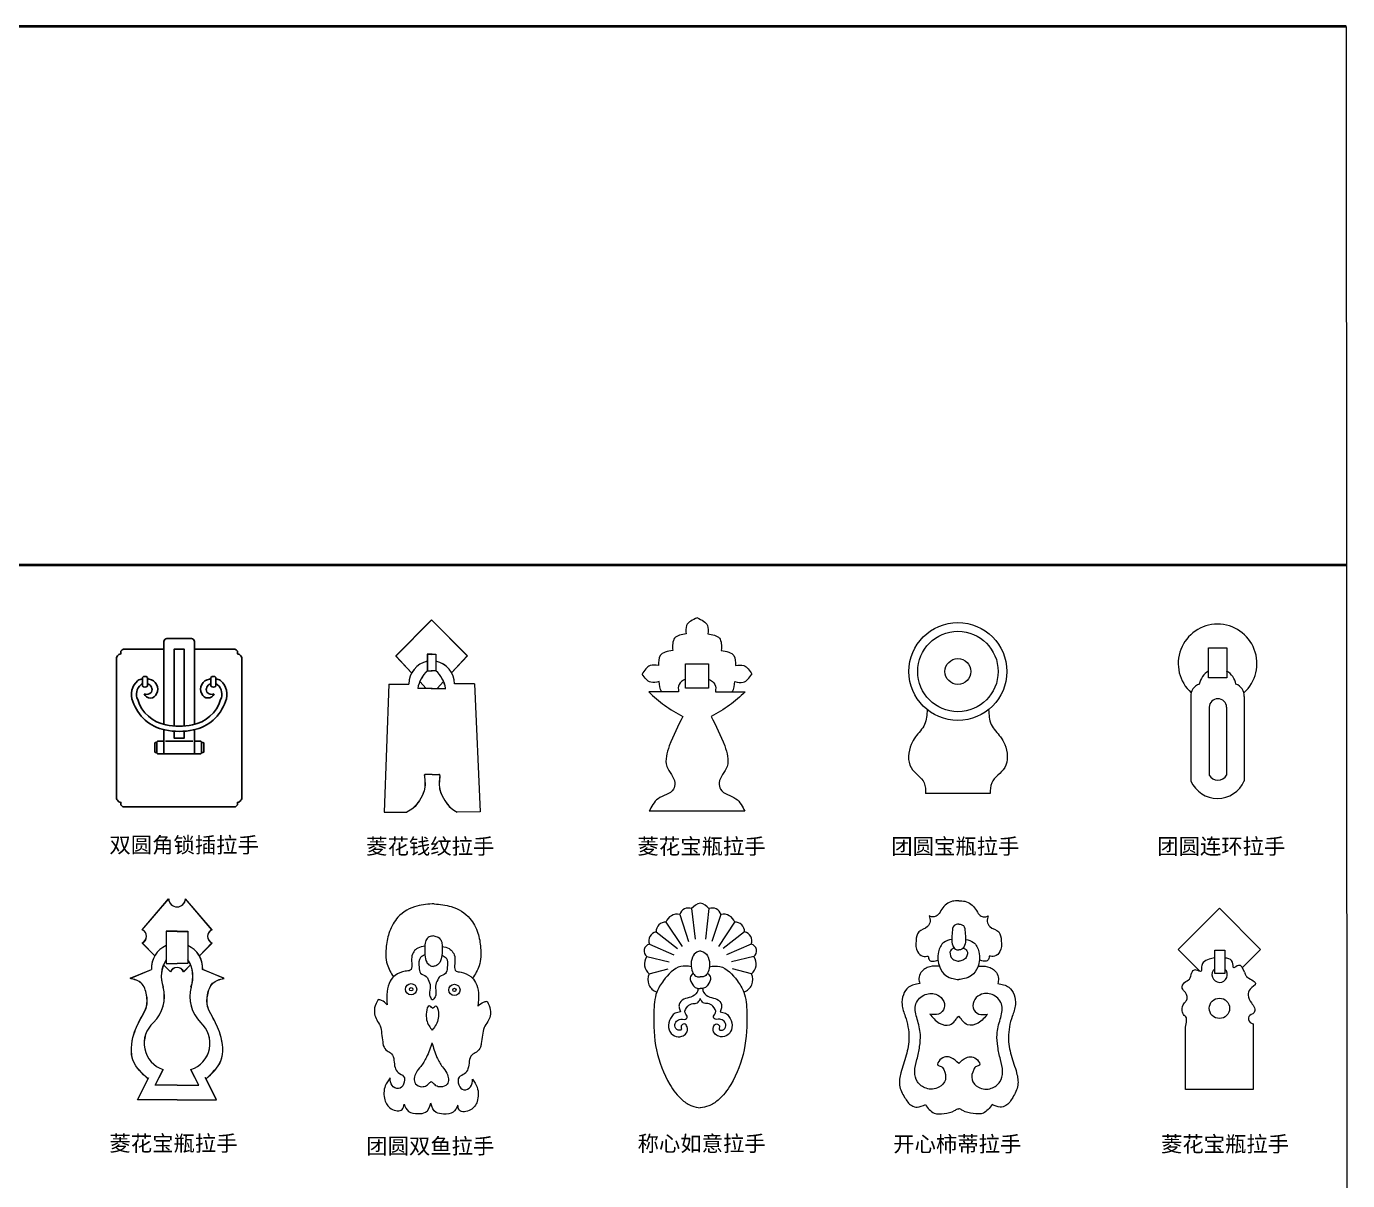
# Model space of a CAD drawing. Header units: millimetres. Extents: x -51923 to -51163, y -26833 to -26390.
# Drawn here: x -51416.6 to -51163.4, y -26610.8 to -26389.6 of the extents above; entities that cross this region are included whole.
import ezdxf

# ---------------------------------------------------------------- set-up
doc = ezdxf.new("R2010")
doc.units = ezdxf.units.MM
doc.header["$LTSCALE"] = 0.35
doc.styles.add('样式 1', font='simhei.ttf')

msp = doc.modelspace()

# ---------------------------------------------------------------- linework, layer by layer
at = {"lineweight": 40, "ltscale": 3}
for p, q in [((-51163.64, -26389.6), (-51923.06, -26389.6)), ((-51163.57, -26492.85), (-51669.97, -26492.85))]:
    msp.add_line(p, q, dxfattribs=at)
at = {"lineweight": 5}
msp.add_line((-51163.64, -26389.6), (-51163.36, -26832.91), dxfattribs=at)
at = {"lineweight": 13}
for p, q in [((-51345.77, -26510.26), (-51338.94, -26503.36)), ((-51345.76, -26510.28), (-51338.92, -26503.38)), ((-51332.06, -26510.22), (-51338.94, -26503.36)), ((-51332.04, -26510.23), (-51338.94, -26503.36)), ((-51342.73, -26513.52), (-51345.77, -26510.26)), ((-51342.71, -26513.54), (-51345.76, -26510.28)), ((-51339.73, -26509.94), (-51339.73, -26513.12)), ((-51338.81, -26509.94), (-51339.73, -26509.94)), ((-51339.71, -26509.96), (-51339.71, -26513.13)), ((-51338.8, -26509.96), (-51339.71, -26509.96)), ((-51339.02, -26509.94), (-51338.1, -26509.94)), ((-51339, -26509.96), (-51338.09, -26509.95)), ((-51338.1, -26509.94), (-51338.08, -26513.11)), ((-51338.09, -26509.95), (-51338.07, -26513.13)), ((-51335.08, -26513.49), (-51332.06, -26510.22)), ((-51335.07, -26513.51), (-51332.04, -26510.23)), ((-51339.73, -26513.12), (-51338.81, -26513.12)), ((-51339.71, -26513.13), (-51338.8, -26513.13)), ((-51338.08, -26513.11), (-51339, -26513.12)), ((-51338.07, -26513.13), (-51338.98, -26513.13)), ((-51347.1, -26515.65), (-51348, -26540.21)), ((-51347.08, -26515.67), (-51347.99, -26540.22)), ((-51347.1, -26515.65), (-51343.26, -26515.65)), ((-51347.08, -26515.67), (-51343.25, -26515.67)), ((-51338.81, -26516.48), (-51341.56, -26516.48)), ((-51338.8, -26516.5), (-51341.55, -26516.5)), ((-51339.96, -26516.48), (-51341.18, -26515.17)), ((-51339.94, -26516.5), (-51341.17, -26515.19)), ((-51338.98, -26516.49), (-51336.23, -26516.47)), ((-51338.96, -26516.5), (-51336.21, -26516.48)), ((-51337.83, -26516.48), (-51336.61, -26515.16)), ((-51337.82, -26516.49), (-51336.6, -26515.17)), ((-51330.7, -26515.6), (-51334.53, -26515.62)), ((-51330.68, -26515.62), (-51334.52, -26515.64)), ((-51330.7, -26515.6), (-51329.63, -26540.15)), ((-51330.68, -26515.62), (-51329.61, -26540.16)), ((-51193.38, -26518.07), (-51193.38, -26534.25)), ((-51183.18, -26518.07), (-51183.18, -26534.25)), ((-51189.89, -26520.09), (-51189.89, -26533.1)), ((-51186.54, -26520.09), (-51186.54, -26533.1)), ((-51338.81, -26532.97), (-51340.14, -26532.97)), ((-51338.8, -26532.98), (-51340.12, -26532.98)), ((-51338.81, -26532.97), (-51337.49, -26532.97)), ((-51338.8, -26532.98), (-51337.48, -26532.98)), ((-51231.84, -26536.65), (-51244.24, -26536.65)), ((-51278.88, -26540.05), (-51297.21, -26540.05)), ((-51348, -26540.21), (-51343.67, -26540.21)), ((-51347.99, -26540.22), (-51343.65, -26540.22)), ((-51329.63, -26540.15), (-51334.02, -26540.18)), ((-51329.61, -26540.16), (-51334, -26540.19)), ((-51394.39, -26562.74), (-51389.31, -26556.81)), ((-51394.38, -26562.75), (-51389.29, -26556.82)), ((-51381, -26562.74), (-51386.09, -26556.81)), ((-51380.99, -26562.75), (-51386.08, -26556.82)), ((-51291.36, -26559.81), (-51289.65, -26564.99)), ((-51289.07, -26558.68), (-51288.39, -26564.54)), ((-51285.75, -26558.68), (-51286.43, -26564.54)), ((-51283.46, -26559.81), (-51285.17, -26564.99)), ((-51187.93, -26558.6), (-51195.85, -26566.51)), ((-51180.02, -26566.51), (-51187.93, -26558.6)), ((-51293.99, -26561.31), (-51290.88, -26565.99)), ((-51280.83, -26561.31), (-51283.94, -26565.99)), ((-51391.98, -26567.75), (-51394.39, -26565.28)), ((-51391.97, -26567.76), (-51394.38, -26565.3)), ((-51389.78, -26563.05), (-51389.78, -26569.2)), ((-51387.7, -26563.05), (-51389.78, -26563.05)), ((-51389.77, -26563.06), (-51389.77, -26569.22)), ((-51387.68, -26563.06), (-51389.77, -26563.06)), ((-51387.7, -26563.05), (-51385.61, -26563.05)), ((-51387.68, -26563.06), (-51385.6, -26563.06)), ((-51385.61, -26563.05), (-51385.61, -26569.2)), ((-51385.6, -26563.06), (-51385.6, -26569.22)), ((-51383.41, -26567.75), (-51381, -26565.28)), ((-51383.4, -26567.76), (-51380.99, -26565.3)), ((-51295.87, -26563.14), (-51291.78, -26566.34)), ((-51278.94, -26563.14), (-51283.04, -26566.34)), ((-51297.67, -26567.89), (-51293.36, -26568.87)), ((-51297.17, -26565.51), (-51292.46, -26567.57)), ((-51277.65, -26565.51), (-51282.36, -26567.57)), ((-51277.15, -26567.89), (-51281.45, -26568.87)), ((-51195.85, -26566.51), (-51191.66, -26570.7)), ((-51183.51, -26570.01), (-51180.02, -26566.51)), ((-51396.7, -26572.05), (-51392.61, -26570.36)), ((-51396.68, -26572.07), (-51392.59, -26570.37)), ((-51388.97, -26570.83), (-51390.35, -26569.42)), ((-51388.96, -26570.84), (-51390.33, -26569.43)), ((-51389.78, -26569.2), (-51387.7, -26569.2)), ((-51389.77, -26569.22), (-51387.68, -26569.22)), ((-51385.61, -26569.2), (-51387.7, -26569.2)), ((-51385.6, -26569.22), (-51387.68, -26569.22)), ((-51386.43, -26570.83), (-51385.05, -26569.42)), ((-51386.41, -26570.84), (-51385.03, -26569.43)), ((-51378.7, -26572.05), (-51382.79, -26570.36)), ((-51378.69, -26572.07), (-51382.77, -26570.37)), ((-51297.19, -26571.21), (-51293.59, -26570.23)), ((-51277.62, -26571.21), (-51281.23, -26570.23)), ((-51194.43, -26593.37), (-51194.43, -26581.45)), ((-51181.47, -26580.78), (-51181.47, -26593.37)), ((-51391.88, -26592.55), (-51390.36, -26589.55)), ((-51391.87, -26592.57), (-51390.35, -26589.57)), ((-51383.51, -26592.55), (-51385.03, -26589.55)), ((-51383.5, -26592.57), (-51385.02, -26589.57)), ((-51395.29, -26595.32), (-51393.11, -26591.04)), ((-51395.27, -26595.34), (-51393.1, -26591.06)), ((-51387.7, -26592.55), (-51391.88, -26592.55)), ((-51387.68, -26592.57), (-51391.87, -26592.57)), ((-51387.7, -26592.55), (-51383.51, -26592.55)), ((-51387.68, -26592.57), (-51383.5, -26592.57)), ((-51380.11, -26595.32), (-51382.28, -26591.04)), ((-51380.1, -26595.34), (-51382.27, -26591.06)), ((-51387.7, -26595.32), (-51395.29, -26595.32)), ((-51387.68, -26595.34), (-51395.27, -26595.34)), ((-51387.7, -26595.32), (-51380.11, -26595.32)), ((-51387.68, -26595.34), (-51380.1, -26595.34)), ((-51181.47, -26593.37), (-51194.43, -26593.37))]:
    msp.add_line(p, q, dxfattribs=at)
for p, q in [((-51391.58, -26526.81), (-51391.58, -26528.84)), ((-51382.98, -26526.81), (-51382.98, -26528.84))]:
    msp.add_line(p, q)
for points in [[(-51384.37, -26523.4), (-51384.37, -26507.52, 0.414214), (-51384.95, -26506.93), (-51389.62, -26506.93, 0.414214), (-51390.2, -26507.52), (-51390.2, -26523.4)], [(-51384.37, -26508.99), (-51376.79, -26508.99, -0.535451), (-51376.11, -26509.85, -0.433054), (-51375.28, -26511.03), (-51375.28, -26537.16, -0.433054), (-51376.11, -26538.35, -0.535451), (-51376.79, -26539.21), (-51397.78, -26539.21, -0.535451), (-51398.46, -26538.35, -0.433054), (-51399.29, -26537.16), (-51399.29, -26511.03, -0.433054), (-51398.46, -26509.85, -0.535451), (-51397.78, -26508.99), (-51390.2, -26508.99)], [(-51394.3, -26514.64, 0.099113), (-51395.22, -26515, 0.338597), (-51396.14, -26518.99, 0.273786), (-51390.01, -26524.44)], [(-51393.99, -26517.53, 0.689902), (-51391.6, -26517.53, 0.514541), (-51393.06, -26514.73, 0.032433), (-51393.38, -26514.65, 0.032433)], [(-51380.26, -26514.64, -0.099113), (-51379.35, -26515, -0.338597), (-51378.43, -26518.99, -0.274409), (-51384.58, -26524.45)], [(-51380.58, -26517.53, -0.669945), (-51382.96, -26517.53, -0.514541), (-51381.5, -26514.73, -0.032433), (-51381.19, -26514.65, -0.032433)], [(-51394.3, -26515.64, 0.050033), (-51394.64, -26515.79, 0.337912), (-51395.23, -26518.64, 0.276672), (-51389.81, -26523.49, 0.105161), (-51384.76, -26523.49, 0.276672), (-51379.34, -26518.64, 0.337912), (-51379.93, -26515.79, 0.050033), (-51380.26, -26515.64)], [(-51393.99, -26517.53, 0.346544), (-51392.61, -26517.19, 0.48791), (-51393.28, -26515.63, 0.012897), (-51393.38, -26515.6, 0.012897)], [(-51380.58, -26517.53, -0.346544), (-51381.96, -26517.19, -0.48791), (-51381.28, -26515.63, -0.012897), (-51381.19, -26515.6, -0.012897)], [(-51391.58, -26526.81, 0.189656), (-51391.98, -26526.95), (-51391.98, -26528.69, 0.189656), (-51391.58, -26528.84)], [(-51390.2, -26526.61), (-51391.39, -26526.61, 0.414214), (-51391.58, -26526.81)], [(-51382.98, -26526.81), (-51382.98, -26526.81, 0.414214), (-51383.18, -26526.61), (-51384.37, -26526.61)], [(-51382.98, -26526.81, -0.189656), (-51382.58, -26526.95), (-51382.58, -26528.69, -0.189656), (-51382.98, -26528.84)], [(-51391.58, -26528.84), (-51391.58, -26528.84, 0.414214), (-51391.39, -26529.03), (-51383.18, -26529.03, 0.414214), (-51382.98, -26528.84)]]:
    msp.add_lwpolyline(points, format="xyb")
for points in [[(-51388.26, -26523.72), (-51388.26, -26508.99), (-51386.31, -26508.99), (-51386.31, -26523.72)], [(-51390.2, -26524.4), (-51390.2, -26529.03), (-51384.37, -26529.03), (-51384.37, -26524.4)], [(-51386.31, -26524.69), (-51386.31, -26526.01), (-51388.26, -26526.01), (-51388.26, -26524.69)], [(-51384.66, -26526.61), (-51389.9, -26526.61)]]:
    msp.add_lwpolyline(points)
for points in [[(-51190.01, -26508.74), (-51186.53, -26508.74), (-51186.53, -26514.49), (-51190.01, -26514.49)], [(-51290.24, -26511.81), (-51285.85, -26511.81), (-51285.85, -26516.44), (-51290.24, -26516.44)], [(-51188.8, -26566.68), (-51186.87, -26566.68), (-51186.87, -26571.14), (-51188.8, -26571.14)]]:
    msp.add_lwpolyline(points, close=True, dxfattribs=at)
for points in [[(-51394.3, -26514.4), (-51394.3, -26516.03, 0.483734), (-51393.38, -26516.03), (-51393.38, -26514.4, 0.483734)], [(-51380.26, -26514.4), (-51380.26, -26516.03, -0.483734), (-51381.19, -26516.03), (-51381.19, -26514.4, -0.483734)]]:
    msp.add_lwpolyline(points, format="xyb", close=True)
for centre, radius in [((-51238.04, -26513.25), 9.38), ((-51238.04, -26513.25), 7.71), ((-51238.04, -26513.25), 2.48), ((-51342.83, -26574.15), 1.07), ((-51342.83, -26574.15), 0.331), ((-51334.53, -26574.28), 1.07), ((-51334.53, -26574.28), 0.331), ((-51187.93, -26577.81), 1.95)]:
    msp.add_circle(centre, radius, dxfattribs=at)
for centre, radius, start, end in [((-51188.28, -26511.72), 7.54, 312.0151, 227.9849), ((-51338.83, -26515.62), 4.43, 101.6896, 180.3969), ((-51338.82, -26515.64), 4.43, 101.6896, 180.3969), ((-51338.96, -26515.62), 4.43, 359.9904, 78.6977), ((-51338.95, -26515.64), 4.43, 359.9904, 78.6977), ((-51335.8, -26517.44), 5.84, 132.274, 170.6179), ((-51335.79, -26517.45), 5.84, 132.274, 170.6179), ((-51341.98, -26517.46), 5.84, 9.7694, 48.1133), ((-51341.97, -26517.47), 5.84, 9.7694, 48.1133), ((-51188.28, -26516.26), 3.54, 119.1875, 170.8025), ((-51188.28, -26516.26), 3.54, 9.1975, 60.4667), ((-51191.14, -26517.85), 2.25, 106.3355, 185.5687), ((-51185.42, -26517.85), 2.25, 354.4313, 73.6645), ((-51188.21, -26520.15), 1.67, 2.0144, 177.9856), ((-51340.14, -26533.14), 0.169, 90, 186.7744), ((-51340.12, -26533.15), 0.169, 90, 186.7744), ((-51337.49, -26533.14), 0.169, 353.2256, 90), ((-51337.48, -26533.15), 0.169, 353.2256, 90), ((-51188.29, -26532.02), 5.56, 203.7241, 336.6388), ((-51188.21, -26532.12), 1.94, 210.4441, 329.5559), ((-51387.7, -26556.75), 1.61, 182.0632, 357.9368), ((-51387.68, -26556.77), 1.61, 182.0632, 357.9368), ((-51286.61, -26560.79), 3.24, 104.3496, 139.3905), ((-51288.21, -26560.79), 3.24, 40.6095, 75.6504), ((-51291.83, -26562.04), 2.28, 77.9097, 161.3188), ((-51289.67, -26560.35), 1.77, 70.2211, 162.3786), ((-51285.15, -26560.35), 1.77, 17.6214, 109.7789), ((-51282.98, -26562.04), 2.28, 18.6812, 102.0903), ((-51394.92, -26564.01), 1.38, 292.3892, 67.6108), ((-51394.9, -26564.03), 1.38, 292.3892, 67.6108), ((-51380.48, -26564.01), 1.38, 112.3892, 247.6108), ((-51380.46, -26564.03), 1.38, 112.3892, 247.6108), ((-51294.12, -26563.06), 1.75, 85.6686, 182.8779), ((-51280.69, -26563.06), 1.75, 357.1221, 94.3314), ((-51295.53, -26564.87), 1.76, 101.3754, 201.2057), ((-51279.29, -26564.87), 1.76, 338.7943, 78.6246), ((-51387.88, -26570.11), 4.73, 113.6786, 183.0003), ((-51387.87, -26570.12), 4.73, 113.6786, 183.0003), ((-51387.52, -26570.11), 4.73, 356.9997, 66.3214), ((-51387.5, -26570.12), 4.73, 356.9997, 66.3214), ((-51296.83, -26566.82), 1.36, 104.478, 231.8404), ((-51295.7, -26569.3), 2.42, 144.4061, 231.9332), ((-51277.99, -26566.82), 1.36, 308.1596, 75.522), ((-51279.12, -26569.3), 2.42, 308.0668, 35.5939), ((-51384.82, -26571.7), 5.91, 147.1553, 199.8663), ((-51384.81, -26571.72), 5.91, 147.1553, 199.8663), ((-51387.7, -26571.35), 1.38, 22.3892, 157.6108), ((-51387.68, -26571.37), 1.38, 22.3892, 157.6108), ((-51390.58, -26571.7), 5.91, 340.1337, 32.8447), ((-51390.56, -26571.72), 5.91, 340.1337, 32.8447), ((-51187.88, -26571.36), 1.47, 128.7829, 46.895), ((-51295, -26572.35), 2.47, 152.5614, 252.3553), ((-51279.82, -26572.35), 2.47, 287.6447, 27.4386), ((-51397.1, -26575.54), 6.97, 314.449, 15.2585), ((-51397.09, -26575.56), 6.97, 314.449, 15.2585), ((-51378.29, -26575.54), 6.97, 164.7415, 225.551), ((-51378.28, -26575.56), 6.97, 164.7415, 225.551), ((-51388.67, -26584.5), 5.33, 131.7247, 251.4926), ((-51388.66, -26584.51), 5.33, 131.7247, 251.4926), ((-51386.72, -26584.5), 5.33, 288.5074, 48.2753), ((-51386.71, -26584.51), 5.33, 288.5074, 48.2753)]:
    msp.add_arc(centre, radius, start, end, dxfattribs=at)
msp.add_arc((-51387.28, -26511.63), 13.1, 257.9935, 282.0065)
for points in [[(-51287.97, -26502.96), (-51290.05, -26504.43), (-51290.12, -26506.05)], [(-51287.97, -26502.96), (-51286.05, -26504.43), (-51285.97, -26506.05)], [(-51290.12, -26506.05), (-51292.33, -26506.86), (-51292.7, -26509.21)], [(-51285.97, -26506.05), (-51283.76, -26506.86), (-51283.39, -26509.21)], [(-51292.7, -26509.21), (-51295.11, -26510.2), (-51295.42, -26512.12)], [(-51283.39, -26509.21), (-51280.98, -26510.2), (-51280.67, -26512.12)], [(-51295.42, -26512.12), (-51297.02, -26512.12), (-51298.58, -26513.77)], [(-51280.67, -26512.12), (-51279.07, -26512.12), (-51277.52, -26513.77)], [(-51295.3, -26515.17), (-51296.9, -26515.3), (-51298.58, -26513.77)], [(-51290.27, -26514.7), (-51291.49, -26515.74), (-51291.59, -26517.17)], [(-51285.82, -26514.7), (-51284.6, -26515.74), (-51284.5, -26517.17)], [(-51285.82, -26514.7), (-51284.6, -26515.74), (-51284.5, -26517.17)], [(-51280.79, -26515.17), (-51279.19, -26515.3), (-51277.52, -26513.77)], [(-51297.28, -26517.17), (-51294.27, -26519.72), (-51290.74, -26521.87)], [(-51291.59, -26517.17), (-51297.28, -26517.17)], [(-51278.82, -26517.17), (-51281.82, -26519.72), (-51285.35, -26521.87)], [(-51284.5, -26517.17), (-51278.82, -26517.17)], [(-51284.5, -26517.17), (-51278.82, -26517.17)], [(-51290.74, -26521.87), (-51293.35, -26527.51), (-51293.81, -26531.43), (-51292.31, -26534.57), (-51292.57, -26535.81), (-51295.51, -26537.64), (-51297.21, -26540.05)], [(-51285.35, -26521.87), (-51282.74, -26527.51), (-51282.28, -26531.43), (-51283.78, -26534.57), (-51283.52, -26535.81), (-51280.58, -26537.64), (-51278.88, -26540.05)], [(-51243.93, -26520.56), (-51244.42, -26523.39), (-51246.2, -26525.8), (-51247, -26527.24), (-51247, -26531.67), (-51244.51, -26534.61), (-51244.24, -26536.65)], [(-51232.15, -26520.56), (-51231.66, -26523.39), (-51229.88, -26525.8), (-51229.08, -26527.24), (-51229.08, -26531.67), (-51231.57, -26534.61), (-51231.84, -26536.65)], [(-51243.54, -26560.11), (-51243.37, -26561.14), (-51243.85, -26562.14), (-51245.55, -26563.17), (-51246.06, -26564.86), (-51245.8, -26566.93), (-51244.77, -26567.81), (-51243.74, -26567.81)], [(-51232.24, -26560.11), (-51232.41, -26561.14), (-51231.93, -26562.14), (-51230.23, -26563.17), (-51229.72, -26564.86), (-51229.98, -26566.93), (-51231.01, -26567.81), (-51232.04, -26567.81)], [(-51237.89, -26561.67), (-51238.79, -26561.96), (-51239.12, -26563.21), (-51239.02, -26565.75), (-51238.52, -26566.46), (-51237.89, -26566.63)], [(-51237.89, -26561.67), (-51236.99, -26561.96), (-51236.66, -26563.21), (-51236.76, -26565.75), (-51237.26, -26566.46), (-51237.89, -26566.63)], [(-51340.2, -26565.88), (-51341.55, -26566.27), (-51342.72, -26568.01), (-51343.03, -26570.52), (-51343.98, -26570.68)], [(-51336.89, -26565.93), (-51335.56, -26566.37), (-51334.44, -26568.14), (-51334.21, -26570.67), (-51333.27, -26570.85)], [(-51241.59, -26569.76), (-51243.41, -26569.83), (-51245.12, -26570.96), (-51245.51, -26572.09), (-51245.37, -26573.06)], [(-51234.19, -26569.76), (-51232.37, -26569.83), (-51230.66, -26570.96), (-51230.27, -26572.09), (-51230.41, -26573.06)], [(-51393.26, -26591.32), (-51396.09, -26587.85), (-51395.97, -26582.79), (-51394.4, -26579.29), (-51393.56, -26577.48), (-51393.56, -26575.19), (-51394.52, -26573.02), (-51396.7, -26572.05)], [(-51393.24, -26591.34), (-51396.08, -26587.87), (-51395.96, -26582.8), (-51394.39, -26579.31), (-51393.54, -26577.5), (-51393.54, -26575.2), (-51394.51, -26573.03), (-51396.68, -26572.07)], [(-51382.14, -26591.32), (-51379.3, -26587.85), (-51379.42, -26582.79), (-51380.99, -26579.29), (-51381.84, -26577.48), (-51381.84, -26575.19), (-51380.87, -26573.02), (-51378.7, -26572.05)], [(-51382.13, -26591.34), (-51379.29, -26587.87), (-51379.41, -26582.8), (-51380.98, -26579.31), (-51381.82, -26577.5), (-51381.82, -26575.2), (-51380.86, -26573.03), (-51378.69, -26572.07)], [(-51343.98, -26570.68), (-51345.86, -26571.49), (-51346.83, -26572.61), (-51347.45, -26574.58), (-51347.42, -26577.11)], [(-51333.27, -26570.85), (-51331.41, -26571.73), (-51330.48, -26572.87), (-51329.93, -26574.87), (-51330.03, -26577.39)], [(-51194.43, -26581.45), (-51194.22, -26580.08), (-51194.33, -26579.47), (-51194.68, -26579.16), (-51195.06, -26578.28), (-51194.64, -26576.78), (-51194.26, -26576.32), (-51194.43, -26574.8), (-51195.06, -26573.93), (-51194.62, -26572.87), (-51193.66, -26572.19), (-51193.27, -26571.04)], [(-51183.12, -26570.86), (-51183, -26571.24), (-51182.72, -26571.72), (-51181.7, -26572.36), (-51181.02, -26573.05), (-51182.02, -26574.14), (-51182.43, -26575.27), (-51181.79, -26576.78), (-51181.2, -26577.73), (-51181.29, -26578.64), (-51182.29, -26579.37), (-51182.02, -26580.51), (-51181.47, -26580.78)], [(-51245.37, -26573.06), (-51247.5, -26573.78), (-51248.75, -26577.07), (-51248.14, -26579.36), (-51247.42, -26583.39), (-51247.95, -26586.82), (-51248.99, -26590.18), (-51249.22, -26592.57), (-51248.25, -26594.89), (-51246.9, -26596.46), (-51245.85, -26596.76), (-51244.28, -26596.23)], [(-51237.89, -26588.38), (-51239.31, -26587.29), (-51241.48, -26587.7), (-51241.89, -26588.72), (-51241.27, -26588.93), (-51240.77, -26589.54), (-51240.45, -26591.5), (-51241.68, -26592.94), (-51244.14, -26593.14), (-51245.78, -26591.91), (-51246.31, -26589.98), (-51245.89, -26587.6), (-51245.38, -26585.12), (-51245.24, -26582.83), (-51245.85, -26579.88), (-51246.17, -26577.26), (-51244.58, -26575.29), (-51242.29, -26575.1), (-51240.98, -26576.09), (-51240.65, -26577.73), (-51241.77, -26578.9), (-51243.41, -26578.9)], [(-51237.89, -26588.38), (-51236.47, -26587.29), (-51234.3, -26587.7), (-51233.89, -26588.72), (-51234.51, -26588.93), (-51235.01, -26589.54), (-51235.33, -26591.5), (-51234.1, -26592.94), (-51231.64, -26593.14), (-51230, -26591.91), (-51229.47, -26589.98), (-51229.89, -26587.6), (-51230.4, -26585.12), (-51230.54, -26582.83), (-51229.93, -26579.88), (-51229.61, -26577.26), (-51231.2, -26575.29), (-51233.49, -26575.1), (-51234.8, -26576.09), (-51235.13, -26577.73), (-51234.01, -26578.9), (-51232.37, -26578.9)], [(-51230.41, -26573.06), (-51228.28, -26573.78), (-51227.03, -26577.07), (-51227.64, -26579.36), (-51228.36, -26583.39), (-51227.83, -26586.82), (-51226.79, -26590.18), (-51226.56, -26592.57), (-51227.53, -26594.89), (-51228.88, -26596.46), (-51229.93, -26596.76), (-51231.5, -26596.23)], [(-51349.16, -26576.13), (-51349.82, -26577.72), (-51349.43, -26580.01), (-51348.74, -26581.18), (-51348.5, -26582.63), (-51348.28, -26584.26), (-51348.19, -26584.94)], [(-51347.42, -26577.11), (-51348.48, -26576.3), (-51349.16, -26576.13)], [(-51330.03, -26577.39), (-51328.95, -26576.61), (-51328.26, -26576.46)], [(-51328.26, -26576.46), (-51327.66, -26578.08), (-51328.13, -26580.36), (-51328.85, -26581.5), (-51329.14, -26582.95), (-51329.41, -26584.57), (-51329.52, -26585.25)], [(-51348.19, -26584.94), (-51347.42, -26585.96), (-51346.59, -26586.51), (-51346.12, -26587.74), (-51345.91, -26589.17), (-51345.3, -26590.13), (-51344.27, -26590.85), (-51344.27, -26592.33), (-51345.26, -26593.21), (-51346.49, -26592.61), (-51346.84, -26591.14)], [(-51329.52, -26585.25), (-51330.33, -26586.24), (-51331.17, -26586.76), (-51331.68, -26587.97), (-51331.94, -26589.4), (-51332.58, -26590.34), (-51333.63, -26591.02), (-51333.68, -26592.5), (-51332.72, -26593.42), (-51331.46, -26592.86), (-51331.06, -26591.39)], [(-51346.84, -26591.14), (-51347.78, -26592.67), (-51347.87, -26595.38), (-51346.65, -26597.05), (-51344.53, -26597.19), (-51344.18, -26596.2)], [(-51331.06, -26591.39), (-51330.18, -26592.95), (-51330.18, -26595.66), (-51331.45, -26597.29), (-51333.57, -26597.37), (-51333.89, -26596.37)]]:
    msp.add_spline(points, degree=3, dxfattribs=at)
for points, knots in [([(-51294.74, -26517.17), (-51294.77, -26517.13), (-51295.18, -26516.68), (-51295.24, -26515.89), (-51295.3, -26515.17)], [0.5568731, 0.5568731, 0.5568731, 0.5568731, 0.5974812, 1.0421248, 1.0421248, 1.0421248, 1.0421248]), ([(-51281.36, -26517.17), (-51281.32, -26517.13), (-51280.91, -26516.68), (-51280.85, -26515.89), (-51280.79, -26515.17)], [0.5568731, 0.5568731, 0.5568731, 0.5568731, 0.5974812, 1.0421248, 1.0421248, 1.0421248, 1.0421248]), ([(-51340.3, -26533.16), (-51340.18, -26534.17), (-51340.01, -26535.86), (-51341.22, -26537.94), (-51342.23, -26539.4), (-51343.23, -26539.97), (-51343.67, -26540.21)], [7.546921, 7.546921, 7.546921, 7.546921, 187.90593, 311.40339, 426.753155, 516.618567, 516.618567, 516.618567, 516.618567]), ([(-51340.29, -26533.17), (-51340.17, -26534.18), (-51339.99, -26535.88), (-51341.21, -26537.95), (-51342.22, -26539.42), (-51343.21, -26539.98), (-51343.65, -26540.22)], [7.546921, 7.546921, 7.546921, 7.546921, 187.90593, 311.40339, 426.753155, 516.618567, 516.618567, 516.618567, 516.618567]), ([(-51337.32, -26533.16), (-51337.44, -26534.17), (-51337.62, -26535.86), (-51336.41, -26537.94), (-51335.41, -26539.38), (-51334.44, -26539.94), (-51334.02, -26540.18)], [7.546921, 7.546921, 7.546921, 7.546921, 187.90593, 311.40339, 426.753155, 512.620502, 512.620502, 512.620502, 512.620502]), ([(-51337.31, -26533.17), (-51337.43, -26534.18), (-51337.61, -26535.88), (-51336.39, -26537.95), (-51335.39, -26539.4), (-51334.42, -26539.96), (-51334, -26540.19)], [7.546921, 7.546921, 7.546921, 7.546921, 187.90593, 311.40339, 426.753155, 512.620502, 512.620502, 512.620502, 512.620502]), ([(-51338.41, -26557.78), (-51339.52, -26557.85), (-51342.04, -26558), (-51345.38, -26559.86), (-51347.07, -26562.97), (-51347.71, -26566.07), (-51347.75, -26569.22), (-51346.7, -26571.02), (-51346.23, -26571.81)], [0, 0, 0, 0, 0.0770806, 0.1750004, 0.2490037, 0.3158685, 0.3958517, 0.4590145, 0.4590145, 0.4590145, 0.4590145]), ([(-51338.41, -26557.78), (-51337.31, -26557.88), (-51334.79, -26558.12), (-51331.52, -26560.08), (-51329.93, -26563.25), (-51329.39, -26566.37), (-51329.45, -26569.51), (-51330.56, -26571.28), (-51331.05, -26572.06)], [0, 0, 0, 0, 0.0770806, 0.1750004, 0.2490037, 0.3158685, 0.3958517, 0.4590145, 0.4590145, 0.4590145, 0.4590145]), ([(-51237.89, -26557.2), (-51238.3, -26557.22), (-51239.55, -26557.18), (-51241.06, -26558.38), (-51241.64, -26559.86), (-51242.64, -26560.4), (-51243.23, -26560.21), (-51243.54, -26560.11)], [0.0083986, 0.0083986, 0.0083986, 0.0083986, 0.0363154, 0.0952185, 0.1258916, 0.1449234, 0.1671152, 0.1671152, 0.1671152, 0.1671152]), ([(-51237.89, -26557.2), (-51237.48, -26557.22), (-51236.23, -26557.18), (-51234.72, -26558.38), (-51234.14, -26559.86), (-51233.14, -26560.4), (-51232.55, -26560.21), (-51232.24, -26560.11)], [0.0083986, 0.0083986, 0.0083986, 0.0083986, 0.0363154, 0.0952185, 0.1258916, 0.1449234, 0.1671152, 0.1671152, 0.1671152, 0.1671152]), ([(-51338.51, -26563.94), (-51338.81, -26563.97), (-51339.43, -26564.04), (-51340.13, -26564.84), (-51340.2, -26565.88), (-51340.25, -26566.79), (-51340.2, -26567.84), (-51340.06, -26568.85), (-51339.32, -26569.61), (-51338.84, -26569.74), (-51338.61, -26569.77)], [0, 0, 0, 0, 0.0202428, 0.0421247, 0.0668162, 0.0909688, 0.1062527, 0.1397341, 0.1590087, 0.1750808, 0.1750808, 0.1750808, 0.1750808]), ([(-51338.51, -26563.94), (-51338.22, -26563.98), (-51337.6, -26564.07), (-51336.93, -26564.89), (-51336.89, -26565.93), (-51336.87, -26566.85), (-51336.95, -26567.89), (-51337.13, -26568.89), (-51337.89, -26569.63), (-51338.38, -26569.74), (-51338.61, -26569.77)], [0, 0, 0, 0, 0.0202428, 0.0421247, 0.0668162, 0.0909688, 0.1062527, 0.1397341, 0.1590087, 0.1750808, 0.1750808, 0.1750808, 0.1750808]), ([(-51239.21, -26564.61), (-51239.77, -26564.73), (-51241.02, -26565.03), (-51242.06, -26567.28), (-51241.83, -26569.67), (-51240.62, -26571.62), (-51239.11, -26572.11), (-51238.25, -26572.25), (-51237.89, -26572.3)], [0.0031593, 0.0031593, 0.0031593, 0.0031593, 0.0409182, 0.0895006, 0.1574152, 0.2037562, 0.2386435, 0.2641228, 0.2641228, 0.2641228, 0.2641228]), ([(-51236.57, -26564.61), (-51236.01, -26564.73), (-51234.76, -26565.03), (-51233.72, -26567.28), (-51233.95, -26569.67), (-51235.16, -26571.62), (-51236.67, -26572.11), (-51237.53, -26572.25), (-51237.89, -26572.3)], [0.0031593, 0.0031593, 0.0031593, 0.0031593, 0.0409182, 0.0895006, 0.1574152, 0.2037562, 0.2386435, 0.2641228, 0.2641228, 0.2641228, 0.2641228]), ([(-51340.21, -26567.58), (-51340.52, -26567.71), (-51341.47, -26568.1), (-51341.3, -26569.67), (-51341.24, -26571.27), (-51339.93, -26571.46), (-51339.48, -26572.49), (-51338.95, -26573.6), (-51339.47, -26574.83), (-51339.16, -26575.71), (-51338.9, -26576.08), (-51338.74, -26576.18), (-51338.71, -26576.2)], [0, 0, 0, 0, 0.021884, 0.0666368, 0.092733, 0.1222582, 0.1389181, 0.1688295, 0.2045997, 0.2221371, 0.2323711, 0.2349523, 0.2349523, 0.2349523, 0.2349523]), ([(-51336.94, -26567.63), (-51336.63, -26567.77), (-51335.7, -26568.2), (-51335.91, -26569.76), (-51336.03, -26571.35), (-51337.34, -26571.5), (-51337.82, -26572.52), (-51338.39, -26573.61), (-51337.91, -26574.85), (-51338.25, -26575.73), (-51338.52, -26576.09), (-51338.68, -26576.18), (-51338.71, -26576.2)], [0, 0, 0, 0, 0.021884, 0.0666368, 0.092733, 0.1222582, 0.1389181, 0.1688295, 0.2045997, 0.2221371, 0.2323711, 0.2349523, 0.2349523, 0.2349523, 0.2349523]), ([(-51287.41, -26566.81), (-51287.64, -26566.86), (-51288.29, -26567.03), (-51289.11, -26568.12), (-51289.25, -26569.66), (-51288.95, -26571.02), (-51288.17, -26571.79), (-51287.65, -26571.8), (-51287.41, -26571.79)], [0.0028889, 0.0028889, 0.0028889, 0.0028889, 0.0194201, 0.0490246, 0.0893777, 0.1242415, 0.1432483, 0.1596432, 0.1596432, 0.1596432, 0.1596432]), ([(-51287.41, -26566.81), (-51287.17, -26566.86), (-51286.52, -26567.03), (-51285.71, -26568.12), (-51285.56, -26569.66), (-51285.86, -26571.02), (-51286.64, -26571.79), (-51287.16, -26571.8), (-51287.41, -26571.79)], [0.0028889, 0.0028889, 0.0028889, 0.0028889, 0.0194201, 0.0490246, 0.0893777, 0.1242415, 0.1432483, 0.1596432, 0.1596432, 0.1596432, 0.1596432]), ([(-51243.74, -26567.81), (-51243.69, -26568.11), (-51243.61, -26568.65), (-51242.7, -26568.88), (-51242.18, -26568.68), (-51241.86, -26568.55)], [0, 0, 0, 0, 0.01906134, 0.03403473, 0.05748812, 0.05748812, 0.05748812, 0.05748812]), ([(-51238.74, -26566.26), (-51239.04, -26566.39), (-51239.74, -26566.73), (-51239.49, -26568.03), (-51238.7, -26568.66), (-51238.15, -26568.75), (-51237.89, -26568.79)], [0.00215485, 0.00215485, 0.00215485, 0.00215485, 0.02277007, 0.05277085, 0.07262387, 0.09082655, 0.09082655, 0.09082655, 0.09082655]), ([(-51237.04, -26566.26), (-51236.74, -26566.39), (-51236.04, -26566.73), (-51236.29, -26568.03), (-51237.08, -26568.66), (-51237.63, -26568.75), (-51237.89, -26568.79)], [0.00215485, 0.00215485, 0.00215485, 0.00215485, 0.02277007, 0.05277085, 0.07262387, 0.09082655, 0.09082655, 0.09082655, 0.09082655]), ([(-51232.04, -26567.81), (-51232.09, -26568.11), (-51232.17, -26568.65), (-51233.08, -26568.88), (-51233.6, -26568.68), (-51233.92, -26568.55)], [0, 0, 0, 0, 0.01906134, 0.03403473, 0.05748812, 0.05748812, 0.05748812, 0.05748812]), ([(-51289.15, -26569.83), (-51289.85, -26569.71), (-51291.96, -26569.51), (-51294.26, -26572.03), (-51296.15, -26575.03), (-51296.44, -26579.74), (-51296.19, -26585.79), (-51294.02, -26591.6), (-51291.38, -26595.13), (-51289.19, -26596.6), (-51287.96, -26596.81), (-51287.41, -26596.86)], [0.0120128, 0.0120128, 0.0120128, 0.0120128, 0.0594069, 0.1578862, 0.2168733, 0.3081372, 0.4753572, 0.6393666, 0.7298008, 0.7787351, 0.8169228, 0.8169228, 0.8169228, 0.8169228]), ([(-51285.66, -26569.83), (-51284.96, -26569.71), (-51282.86, -26569.51), (-51280.55, -26572.03), (-51278.67, -26575.03), (-51278.38, -26579.74), (-51278.63, -26585.79), (-51280.8, -26591.6), (-51283.44, -26595.13), (-51285.62, -26596.6), (-51286.86, -26596.81), (-51287.41, -26596.86)], [0.0120128, 0.0120128, 0.0120128, 0.0120128, 0.0594069, 0.1578862, 0.2168733, 0.3081372, 0.4753572, 0.6393666, 0.7298008, 0.7787351, 0.8169228, 0.8169228, 0.8169228, 0.8169228]), ([(-51188.8, -26568.16), (-51189.24, -26568.22), (-51189.99, -26568.42), (-51191.03, -26568.84), (-51191.46, -26569.76), (-51191.18, -26571.05), (-51192.29, -26570.36), (-51193.06, -26570.51), (-51193.21, -26570.89), (-51193.27, -26571.04)], [1.835395, 1.835395, 1.835395, 1.835395, 2.063172, 2.385697, 2.59349, 2.799657, 3.037013, 3.208754, 3.318396, 3.318396, 3.318396, 3.318396]), ([(-51183.12, -26570.86), (-51183.42, -26570.13), (-51183.9, -26568.97), (-51185.45, -26570.53), (-51185.18, -26568.64), (-51186.16, -26568.27), (-51186.74, -26568.15), (-51186.87, -26568.13)], [0, 0, 0, 0, 0.417141, 0.663253, 0.925702, 1.24126, 1.335766, 1.335766, 1.335766, 1.335766]), ([(-51288.78, -26571.09), (-51289.05, -26571.36), (-51289.63, -26572.02), (-51289, -26573.2), (-51288.26, -26573.99), (-51287.7, -26574.05), (-51287.41, -26574.04)], [0.00495617, 0.00495617, 0.00495617, 0.00495617, 0.02908226, 0.06363424, 0.08289859, 0.10254696, 0.10254696, 0.10254696, 0.10254696]), ([(-51286.04, -26571.09), (-51285.77, -26571.36), (-51285.19, -26572.02), (-51285.81, -26573.2), (-51286.56, -26573.99), (-51287.11, -26574.05), (-51287.41, -26574.04)], [0.00495617, 0.00495617, 0.00495617, 0.00495617, 0.02908226, 0.06363424, 0.08289859, 0.10254696, 0.10254696, 0.10254696, 0.10254696]), ([(-51287.85, -26574.01), (-51287.88, -26574.27), (-51288.01, -26575.02), (-51289.21, -26575.76), (-51290.58, -26575.9), (-51291.54, -26576.8), (-51291.49, -26577.77), (-51291.31, -26578.23), (-51291.21, -26578.49)], [0.0064449, 0.0064449, 0.0064449, 0.0064449, 0.0239912, 0.058622, 0.091781, 0.1222084, 0.1371202, 0.1565508, 0.1565508, 0.1565508, 0.1565508]), ([(-51286.96, -26574.01), (-51286.94, -26574.27), (-51286.8, -26575.02), (-51285.61, -26575.76), (-51284.23, -26575.9), (-51283.28, -26576.8), (-51283.33, -26577.77), (-51283.51, -26578.23), (-51283.61, -26578.49)], [0.0064449, 0.0064449, 0.0064449, 0.0064449, 0.0239912, 0.058622, 0.091781, 0.1222084, 0.1371202, 0.1565508, 0.1565508, 0.1565508, 0.1565508]), ([(-51338.74, -26577.8), (-51338.97, -26577.57), (-51339.6, -26576.96), (-51340.11, -26579.31), (-51339.77, -26580.73), (-51339.01, -26581.72), (-51338.8, -26582)], [0, 0, 0, 0, 0.0185793, 0.0488065, 0.110712, 0.1343085, 0.1343085, 0.1343085, 0.1343085]), ([(-51338.74, -26577.8), (-51338.49, -26577.58), (-51337.85, -26576.98), (-51337.41, -26579.35), (-51337.8, -26580.76), (-51338.59, -26581.73), (-51338.8, -26582)], [0, 0, 0, 0, 0.0185793, 0.0488065, 0.110712, 0.1343085, 0.1343085, 0.1343085, 0.1343085]), ([(-51291.21, -26578.49), (-51291.57, -26578.55), (-51292.53, -26578.7), (-51293.47, -26580.13), (-51293.62, -26581.9), (-51292.51, -26583.29), (-51291.05, -26583.32), (-51289.93, -26582.64), (-51289.72, -26581.5), (-51290.4, -26580.59), (-51291.29, -26581.13), (-51290.81, -26582.03), (-51291.92, -26582.06), (-51292.48, -26581.21), (-51292.05, -26580.2), (-51291.12, -26579.75), (-51290.19, -26580.06), (-51289.78, -26579.33), (-51290.7, -26578.61), (-51289.93, -26577.37), (-51288.96, -26576.81), (-51288.07, -26576.9), (-51287.6, -26576.41), (-51287.48, -26576.09), (-51287.41, -26575.9)], [0, 0, 0, 0, 0.024688, 0.065754, 0.1060862, 0.1423697, 0.1752765, 0.1986845, 0.2277124, 0.2461934, 0.2620414, 0.278835, 0.2931084, 0.3164886, 0.338811, 0.3602014, 0.385407, 0.3909183, 0.4126344, 0.4446568, 0.4701227, 0.4910044, 0.5006366, 0.5148035, 0.5148035, 0.5148035, 0.5148035]), ([(-51283.61, -26578.49), (-51283.25, -26578.55), (-51282.29, -26578.7), (-51281.35, -26580.13), (-51281.2, -26581.9), (-51282.31, -26583.29), (-51283.77, -26583.32), (-51284.88, -26582.64), (-51285.1, -26581.5), (-51284.41, -26580.59), (-51283.53, -26581.13), (-51284.01, -26582.03), (-51282.9, -26582.06), (-51282.34, -26581.21), (-51282.77, -26580.2), (-51283.7, -26579.75), (-51284.63, -26580.06), (-51285.04, -26579.33), (-51284.11, -26578.61), (-51284.88, -26577.37), (-51285.86, -26576.81), (-51286.75, -26576.9), (-51287.21, -26576.41), (-51287.34, -26576.09), (-51287.41, -26575.9)], [0, 0, 0, 0, 0.024688, 0.065754, 0.1060862, 0.1423697, 0.1752765, 0.1986845, 0.2277124, 0.2461934, 0.2620414, 0.278835, 0.2931084, 0.3164886, 0.338811, 0.3602014, 0.385407, 0.3909183, 0.4126344, 0.4446568, 0.4701227, 0.4910044, 0.5006366, 0.5148035, 0.5148035, 0.5148035, 0.5148035]), ([(-51243.41, -26578.9), (-51242.89, -26579.54), (-51241.94, -26580.73), (-51239.79, -26581.33), (-51238.68, -26580.38), (-51238.27, -26579.69), (-51237.99, -26579.42), (-51237.89, -26579.33)], [0, 0, 0, 0, 0.0576574, 0.1052116, 0.133559, 0.1516064, 0.1609159, 0.1609159, 0.1609159, 0.1609159]), ([(-51232.37, -26578.9), (-51232.89, -26579.54), (-51233.84, -26580.73), (-51235.99, -26581.33), (-51237.1, -26580.38), (-51237.51, -26579.69), (-51237.79, -26579.42), (-51237.89, -26579.33)], [0, 0, 0, 0, 0.0576574, 0.1052116, 0.133559, 0.1516064, 0.1609159, 0.1609159, 0.1609159, 0.1609159]), ([(-51338.84, -26584.41), (-51339.15, -26585.35), (-51339.66, -26586.95), (-51340.83, -26588.85), (-51342.1, -26590.18), (-51342.52, -26592.3), (-51340.91, -26592.95), (-51339.84, -26592.7), (-51339.38, -26592.14), (-51339.05, -26591.92), (-51338.96, -26591.86)], [0, 0, 0, 0, 0.0687788, 0.1171158, 0.151668, 0.2007832, 0.2322401, 0.2533794, 0.2736302, 0.2810186, 0.2810186, 0.2810186, 0.2810186]), ([(-51338.84, -26584.41), (-51338.57, -26585.36), (-51338.11, -26586.98), (-51337, -26588.91), (-51335.77, -26590.28), (-51335.42, -26592.41), (-51337.05, -26593.01), (-51338.11, -26592.73), (-51338.56, -26592.15), (-51338.88, -26591.92), (-51338.96, -26591.86)], [0, 0, 0, 0, 0.0687788, 0.1171158, 0.151668, 0.2007832, 0.2322401, 0.2533794, 0.2736302, 0.2810186, 0.2810186, 0.2810186, 0.2810186]), ([(-51344.18, -26596.2), (-51343.96, -26596.73), (-51343.48, -26597.9), (-51341.65, -26598.03), (-51339.73, -26597.91), (-51339.27, -26596.75), (-51339.03, -26596.02)], [0, 0, 0, 0, 0.0370203, 0.0818389, 0.1145771, 0.1620164, 0.1620164, 0.1620164, 0.1620164]), ([(-51333.89, -26596.37), (-51334.13, -26596.89), (-51334.64, -26598.04), (-51336.48, -26598.12), (-51338.4, -26597.93), (-51338.82, -26596.76), (-51339.03, -26596.02)], [0, 0, 0, 0, 0.0370203, 0.0818389, 0.1145771, 0.1620164, 0.1620164, 0.1620164, 0.1620164]), ([(-51244.28, -26596.23), (-51243.79, -26596.92), (-51242.9, -26598.16), (-51240.58, -26598.04), (-51239.07, -26597.7), (-51238.23, -26597.11), (-51237.95, -26597.07), (-51237.89, -26597.07)], [0, 0, 0, 0, 0.0545097, 0.0991757, 0.1482068, 0.1634829, 0.1678318, 0.1678318, 0.1678318, 0.1678318]), ([(-51231.5, -26596.23), (-51231.99, -26596.92), (-51232.88, -26598.16), (-51235.2, -26598.04), (-51236.71, -26597.7), (-51237.55, -26597.11), (-51237.83, -26597.07), (-51237.89, -26597.07)], [0, 0, 0, 0, 0.0545097, 0.0991757, 0.1482068, 0.1634829, 0.1678318, 0.1678318, 0.1678318, 0.1678318])]:
    msp.add_open_spline(points, degree=3, knots=knots, dxfattribs=at)

# ---------------------------------------------------------------- texts
at = {"lineweight": 9, "char_height": 3, "width": 203.6821, "attachment_point": 1, "style": '样式 1'}
for s, insert in [('{\\fSimSun|b0|i0|c134|p2;双圆角锁插拉手}', (-51400.65, -26545)), ('{\\fSimSun|b0|i0|c134|p2;\\C0;菱花钱纹拉手}', (-51351.44, -26545.26)), ('{\\fSimSun|b0|i0|c134|p2;\\C0;菱花宝瓶拉手}', (-51299.45, -26545.26)), ('{\\fSimSun|b0|i0|c134|p2;\\C0;团圆宝瓶拉手}', (-51250.81, -26545.26)), ('{\\fSimSun|b0|i0|c134|p2;\\C0;团圆连环拉手}', (-51199.84, -26545.26)), ('{\\fSimSun|b0|i0|c134|p2;菱花宝瓶拉手}', (-51400.65, -26602.19)), ('{\\fSimSun|b0|i0|c134|p2;\\C0;团圆双鱼拉手}', (-51351.44, -26602.71)), ('{\\fSimSun|b0|i0|c134|p2;\\C0;称心如意拉手}', (-51299.43, -26602.23)), ('{\\fSimSun|b0|i0|c134|p2;\\C0;开心柿蒂拉手}', (-51250.44, -26602.32)), ('{\\fSimSun|b0|i0|c134|p2;\\C0;菱花宝瓶拉手}', (-51199.12, -26602.32))]:
    msp.add_mtext(s, dxfattribs=dict(at, insert=insert))

doc.saveas('drawing.dxf')
